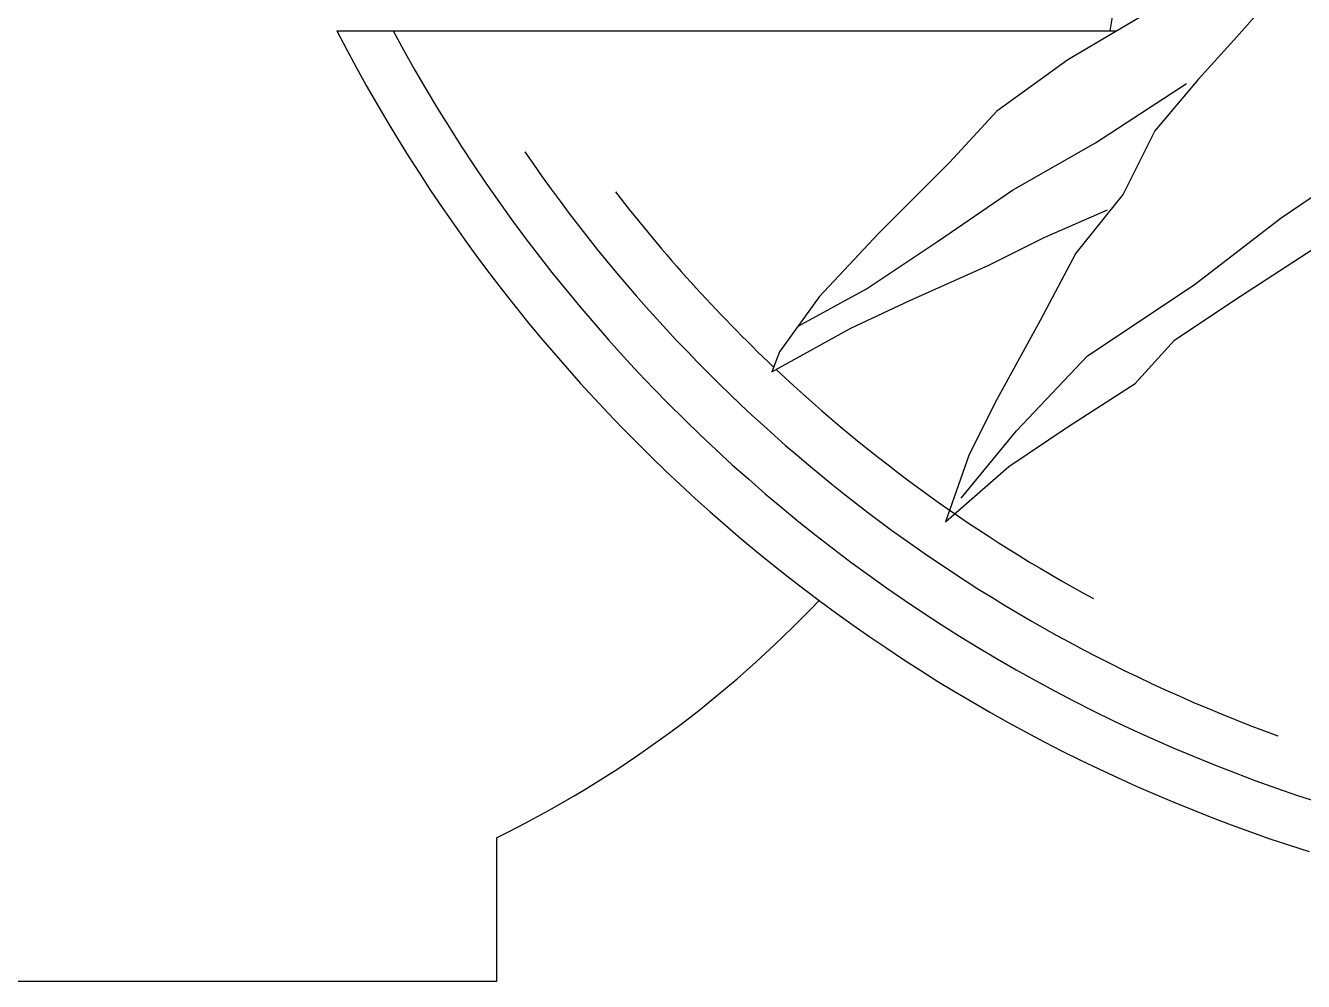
# Model space of a CAD drawing. Header units: millimetres. Extents: x 2133.42 to 2134.8, y 649.95 to 651.52.
# Drawn here: x 2134.3873 to 2134.5155, y 650.8903 to 650.9862 of the extents above; entities that cross this region are included whole.
import ezdxf

# ---------------------------------------------------------------- set-up
doc = ezdxf.new("R2010")
doc.units = ezdxf.units.MM
doc.linetypes.add('CONTINUA', pattern=[0])
doc.layers.add('Hojas02', color=62, linetype='CONTINUA')
doc.layers.add('Tiesto', color=32, linetype='Continuous')

msp = doc.modelspace()

# ---------------------------------------------------------------- linework, layer by layer
at = {"layer": 'Hojas02'}
for p, q in [((2134.500584609939, 650.9878857249), (2134.491872875624, 650.982740483697)), ((2134.511672270996, 650.9882815126849), (2134.508504367548, 650.9847194226212)), ((2134.508504367548, 650.9847194226212), (2134.504940476759, 650.9807615447726)), ((2134.491872875624, 650.982740483697), (2134.484745094046, 650.9775952424939)), ((2134.504940476759, 650.9807615447726), (2134.500584609939, 650.9756163035695)), ((2134.494644791057, 650.974428940215), (2134.503752512713, 650.9803657569878)), ((2134.484745094046, 650.9775952424939), (2134.47999323921, 650.9724500012908)), ((2134.500584609939, 650.9756163035695), (2134.497416706491, 650.9692836990121)), ((2134.486329045432, 650.9696794867968), (2134.494644791057, 650.974428940215)), ((2134.513256222383, 650.9669089723028), (2134.52315592007, 650.9736373646454)), ((2134.47999323921, 650.9724500012908), (2134.472865456957, 650.9653258211636)), ((2134.478805275164, 650.9645342455938), (2134.486329045432, 650.9696794867968)), ((2134.497416706491, 650.9692836990121), (2134.492664851655, 650.9633468822392)), ((2134.489496948881, 650.9649300333787), (2134.495832755103, 650.9677005478727)), ((2134.504544488743, 650.9601805799605), (2134.513256222383, 650.9669089723028)), ((2134.472865456957, 650.9653258211636), (2134.466925638076, 650.9589932166059)), ((2134.471677492911, 650.9597847921756), (2134.478805275164, 650.9645342455938)), ((2134.483953118015, 650.9621595188846), (2134.489496948881, 650.9649300333787)), ((2134.492664851655, 650.9633468822392), (2134.489100960865, 650.9566184903888)), ((2134.508504367548, 650.9585974288209), (2134.516424125832, 650.963742670024)), ((2134.476033359731, 650.9585974288209), (2134.483953118015, 650.9621595188846)), ((2134.493852815701, 650.9530564003251), (2134.504544488743, 650.9601805799605)), ((2134.466925638076, 650.9589932166059), (2134.462965759271, 650.9534521881101)), ((2134.464819319674, 650.9560458611776), (2134.471677492911, 650.9597847921756)), ((2134.470093541524, 650.9558269148191), (2134.476033359731, 650.9585974288209)), ((2134.502564549341, 650.9546395514647), (2134.508504367548, 650.9585974288209)), ((2134.489100960865, 650.9566184903888), (2134.484745094046, 650.9487027346918)), ((2134.46217378324, 650.9514732491858), (2134.470093541524, 650.9558269148191)), ((2134.498604670536, 650.9502858858312), (2134.502564549341, 650.9546395514647)), ((2134.462965759271, 650.9534521881101), (2134.46217378324, 650.9514732491858)), ((2134.486725033448, 650.945536432413), (2134.493852815701, 650.9530564003251)), ((2134.491872875624, 650.9459322201978), (2134.498604670536, 650.9502858858312)), ((2134.484745094046, 650.9487027346918), (2134.481973178612, 650.9431617057039)), ((2134.481181202582, 650.9388080400706), (2134.486725033448, 650.945536432413)), ((2134.485933057417, 650.9419743423493), (2134.491872875624, 650.9459322201978)), ((2134.481973178612, 650.9431617057039), (2134.479597251195, 650.9364333133615)), ((2134.479597251195, 650.9364333133615), (2134.485933057417, 650.9419743423493))]:
    msp.add_line(p, q, dxfattribs=at)
at = {"layer": 'Tiesto'}
for p, q in [((2134.41856635531, 650.9856462759051), (2134.496792856767, 650.9856462759051)), ((2134.434565190052, 650.9047453639002), (2134.434565190052, 650.8903485119414)), ((2134.434565190052, 650.8903485119414), (2134.334565190053, 650.8903485119415))]:
    msp.add_line(p, q, dxfattribs=at)
for centre, radius, start, end in [((2134.384565190052, 651.0066386904728), 0.1134999999999309, 349.3414798527082, 354.2476733051725), ((2134.566066355311, 651.0615143314609), 0.1658680555559091, 207.2194637916633, 252.4556209236914), ((2134.566066355311, 651.0615143314609), 0.1608680555559091, 208.1392889009614, 258.627211057964), ((2134.566066355311, 651.0615143314609), 0.1558680555559091, 214.366431548818, 250.0678476954549), ((2134.566066355311, 651.0615143314609), 0.1508680555559091, 217.5833743243136, 226.5760107653327), ((2134.566066355311, 651.0615143314609), 0.1508680555559091, 226.7035217088408, 241.659096183189), ((2134.384565190052, 651.0066386904728), 0.1134999999999309, 296.1376149507186, 316.5195262976615)]:
    msp.add_arc(centre, radius, start, end, dxfattribs=at)

doc.saveas('drawing.dxf')
